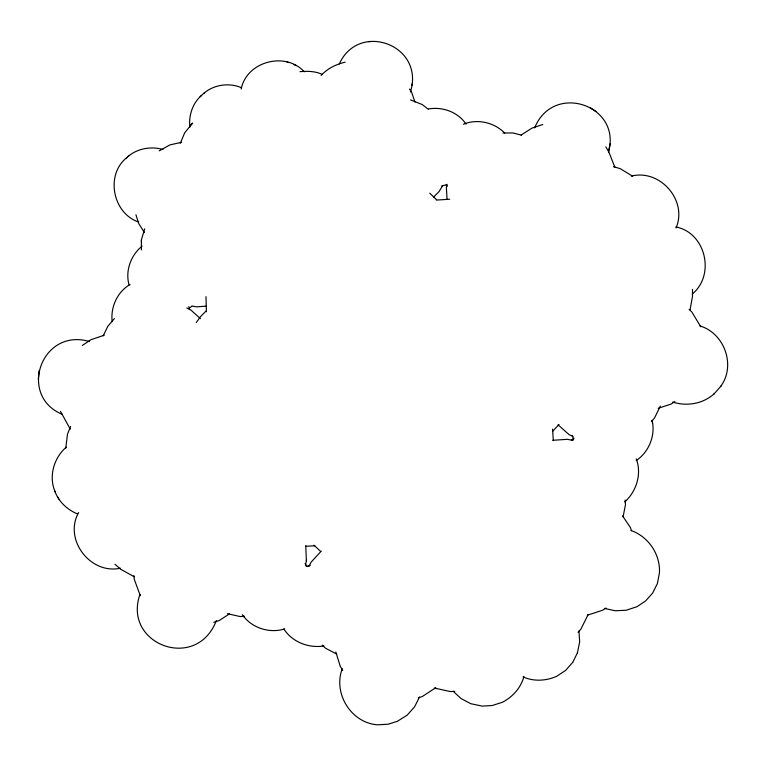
<?xml version="1.0" encoding="UTF-8"?>
<svg xmlns="http://www.w3.org/2000/svg" width="766" height="766" viewBox="0 0 766 766"><rect width="100%" height="100%" fill="white"/><g stroke="black" fill="none" stroke-linecap="round" stroke-linejoin="round"><path stroke-width="1.15" d="M141.423 249.888L141.432 239.72L144.65 228.852M141.423 242.496L141.432 239.72M89.239 341.454C41.182 327.589 17.57 396.041 62.381 414.377M39.162 370.466L38.319 379.352M65.732 448.378L67.504 434.111L70.606 426.509M690.051 310.029L692.541 296.059L692.483 289.376M623.055 516.973L625.487 504.612L625.161 500.045M577.373 652.996L579.67 641.908L578.952 630.993M523.934 676.388C521.081 687.677 512.684 696.926 502.467 702.259L492.203 705.524L482.187 706.108L470.831 703.715L461.189 698.659L453.146 691.248M608.577 151.563C621.599 105.363 553.358 81.742 534.639 127.874M608.472 152.089L610.167 143.654M306.371 560.76L305.768 545.651M447.105 184.319L446.387 187.699L447.057 199.227M139.958 594.454C122.407 644.445 196.661 672.222 216.357 620.556M305.414 565.193L306.505 560.138M342.249 668.737C332.875 693.307 351.048 722.941 377.494 724.808L388.103 724.215L397.315 721.333L407.244 715.109L414.617 706.769L419.5 697.022M410.413 92.054C425.207 44.983 358.737 20.663 339.29 63.999M411.955 85.256L412.443 83.063M241.213 89.009C246.537 61.414 285.546 51.111 304.293 71.832M180.288 143.28L184.702 132.815L192.639 123.048M676.081 227.914C687.782 200.453 660.062 168.779 631.299 176.113M103.238 335.824L107.738 326.421L114.421 318.56M720.49 386.648C736.183 365.947 724.674 333.354 700.038 325.952M660.33 406.104L654.576 417.843L651.655 421.329M523.015 676.857C533.586 681.711 546.053 680.974 556.604 676.359L565.576 670.422L572.748 662.331M588.202 614.389L580.877 629.183L578.091 632.314M572.652 662.542L577.564 652.603M78.63 512.54C63.358 539.561 90.484 574.806 120.454 568.209M308.813 566.543L311.207 562.053L321.155 551.223M442.863 185.372L438.985 191.644L433.46 197.274M196.23 322.582L200.29 316.885L205.824 311.245M672.759 402.054C686.863 406.669 703.322 403.778 714.295 393.647M713.529 394.509L721.141 385.92M624.759 501.922C636.479 491.437 641.975 473.838 636.268 458.92M692.158 294.134C715.568 275.09 705.802 232.653 675.813 226.928M552.793 431.201L558.969 424.469M201.286 95.635C192.467 103.372 188.618 115.676 189.844 127.175M189.614 126.304L192.055 123.69M126.897 157.557C105.143 174.6 112.564 213.398 138.732 222.054M200.146 96.727L202.416 94.563M66.336 447.133C53.821 457.704 48.296 476.931 55.286 492.069M321.117 75.461C327.436 68.452 336.13 64.363 345.169 62.132M142.122 246.087C130.852 255.174 125.049 270.915 129.09 284.962M126.323 158.055C135.85 148.719 150.347 145.827 163.024 149.523M202.339 94.639C212.412 84.844 228.527 82.153 241.338 87.669M203.603 93.557L204.646 92.696M128.094 156.551L128.65 156.101M191.768 306.304L189.288 308.133M571.417 440.029L574.079 438.219M130.057 284.512C117.294 291.798 110.438 307.252 112.171 321.663M82.374 345.428L90.953 339.702L104.214 335.221M606.021 608.003L602.564 610.253L587.302 615.213M674.856 401.595L671.083 404.065L658.176 408.297M636.192 460.586C648.869 452.103 655.763 435.347 652.086 420.4L652.527 423.215M435.672 687.782L422.21 696.572L418.322 697.855M159.271 150.835L169.985 144.879L181.599 142.304M229.513 613.825L219.095 620.594L213.743 622.327M521.119 135.065L531.949 128.123L542.74 124.523M284.751 628.886C270.274 633.578 252.723 628.426 243.464 616.142M463.353 124.264C477.256 118.462 494.185 122.368 504.67 133.035M306.161 566.581L310.23 565.346M446.224 184.865L441.714 185.985M428.433 109.002C442.528 106.426 458.078 112.095 466.082 124.169M368.973 41.718L370.897 41.431M206.025 306.132L196.594 306.869L191.988 306.007M299.994 71.659C307.587 71.018 315.573 71.123 322.553 74.551M552.726 440.297L567.424 439.33L573.025 440.44M436.247 200.089L449.728 199.237M454.755 691.382L450.226 691.545L434.408 688.04M305.672 546.273L314.749 545.804M244.574 616.333L240.122 616.553L227.358 613.662M323.97 645.958C308.842 648.429 292.162 642.138 283.87 628.972M502.956 132.997L512.981 132.968L521.579 135.151M604.613 608.472L615.28 610.77L626.138 610.243L636.977 606.71L645.499 601.032L652.632 593.104L657.4 583.539L659.469 572.681C660.407 554.239 648.362 536.612 631.002 530.474M613.461 166.653L620.182 168.635L632.62 176.209M410.557 99.906L422.133 104.511L428.137 109.117M286.877 61.874L288.619 62.573M293.905 64.67L296.356 65.656M572.987 436.553L568.975 434.542L558.098 424.852M186.808 307.989L190.935 310.077L200.395 318.627M336.705 654.078L325.55 648.227L322.199 645.106M77.605 513.967C67.274 509.811 58.58 501.615 54.769 491.044M134.165 576.721L120.616 569.215L114.948 564.226M590.222 107.719L596.072 111.51M429.745 193.176L436.151 199.323M689.132 309.272L691.88 312.04L700.775 326.785M313.955 545.124L320.724 551.501M244.411 617.243L242.295 614.705M446.185 184.989L447.181 186.215M70.261 429.151L60.476 411.313M409.475 89.028L411.514 91.958L414.99 102.146M622.595 515.939L630.389 527.496L631.529 530.781M305.05 563.46L306.86 566.141M605.829 146.871L608.903 152.099L614.954 167.495M144.439 232.586L138.684 223.481L135.936 214.786M342.737 670.336L340.276 666.401L335.824 651.981M140.302 595.642L134.347 579.565L133.859 575.611M57.833 497.067L58.829 499.039M572.317 435.414L573.629 439.588M188.8 306.601L189.499 309.617M552.564 429.113L553.33 440.565M205.997 296.643L206.389 311.752"/></g></svg>
